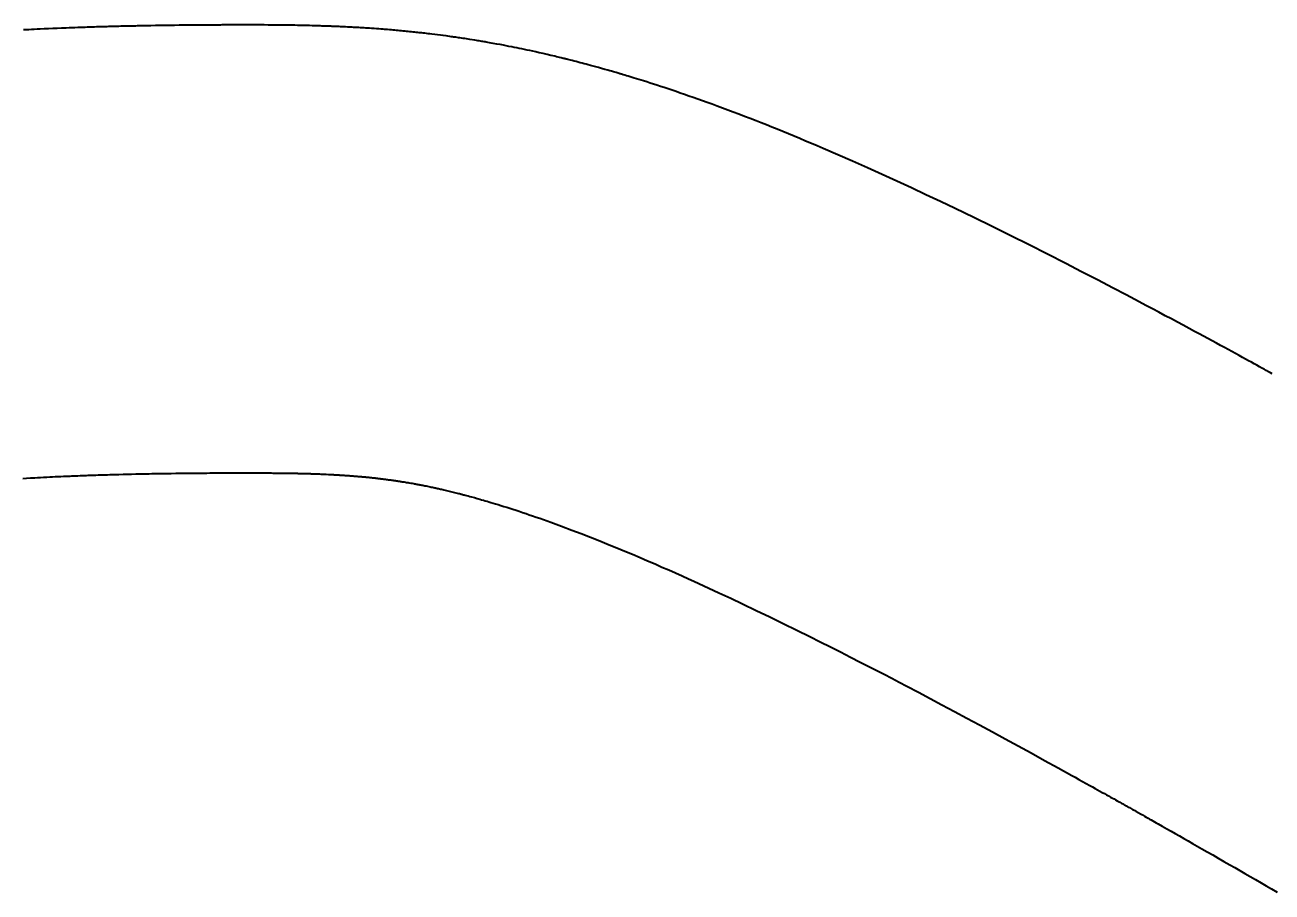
# Model space of a CAD drawing. Header units: millimetres. Extents: x 15 to 415, y 5 to 292.
# Drawn here: x 144.21 to 151.81, y 245.53 to 250.81 of the extents above; entities that cross this region are included whole.
import ezdxf

# ---------------------------------------------------------------- set-up
doc = ezdxf.new("R2010")
doc.units = ezdxf.units.MM
doc.layers.add('Geometries', color=7, linetype='Continuous')

msp = doc.modelspace()

# ---------------------------------------------------------------- linework, layer by layer
at = {"layer": 'Geometries', "linetype": 'Continuous', "lineweight": 40, "flags": 128}
for points in [[(151.8105, 248.6906), (151.7991, 248.6968), (151.7872, 248.7034), (151.7745, 248.7104), (151.7611, 248.7178), (151.7469, 248.7256), (151.7321, 248.7338), (151.7165, 248.7423), (151.7003, 248.7513), (151.6834, 248.7605), (151.6658, 248.7702), (151.6476, 248.7802), (151.6287, 248.7905), (151.6082, 248.8017), (151.587, 248.8133), (151.5651, 248.8253), (151.5425, 248.8376), (151.5192, 248.8503), (151.4952, 248.8634), (151.4705, 248.8768), (151.4452, 248.8906), (151.4191, 248.9047), (151.3925, 248.9191), (151.3652, 248.9338), (151.3372, 248.9489), (151.3035, 248.9671), (151.2688, 248.9857), (151.2334, 249.0048), (151.1971, 249.0242), (151.1592, 249.0444), (151.1206, 249.065), (151.0811, 249.086), (151.0411, 249.1073), (151.0009, 249.1286), (150.9215, 249.1704), (150.8416, 249.2123), (150.7457, 249.2623), (150.6493, 249.3123), (150.5522, 249.3622), (150.4412, 249.4187), (150.3297, 249.4751), (150.2176, 249.5311), (150.1052, 249.5867), (149.9924, 249.6419), (149.8793, 249.6966), (149.7903, 249.7391), (149.7013, 249.7812), (149.6122, 249.8229), (149.5231, 249.8641), (149.4341, 249.9047), (149.3451, 249.9448), (149.2547, 249.9849), (149.1645, 250.0244), (149.0744, 250.0632), (149.039, 250.0783), (149.0037, 250.0932), (148.9684, 250.108), (148.9331, 250.1227), (148.8979, 250.1373), (148.8629, 250.1517), (148.8285, 250.1657), (148.7948, 250.1794), (148.7618, 250.1926), (148.7294, 250.2056), (148.6976, 250.2181), (148.6664, 250.2304), (148.6305, 250.2444), (148.5953, 250.258), (148.561, 250.2711), (148.5274, 250.2839), (148.4941, 250.2964), (148.4615, 250.3085), (148.4298, 250.3202), (148.3988, 250.3316), (148.3685, 250.3425), (148.3396, 250.3529), (148.3113, 250.363), (148.2838, 250.3727), (148.2569, 250.3821), (148.2302, 250.3914), (148.2042, 250.4003), (148.1789, 250.4089), (148.1543, 250.4172), (148.1304, 250.4252), (148.1071, 250.4329), (148.0845, 250.4404), (148.0626, 250.4475), (148.0414, 250.4544), (148.0207, 250.461), (148.0007, 250.4674), (147.9814, 250.4735), (147.9666, 250.4782), (147.9522, 250.4827), (147.9381, 250.487), (147.9245, 250.4912), (147.9113, 250.4953), (147.8989, 250.499), (147.8874, 250.5025), (147.8767, 250.5058), (147.8668, 250.5087), (147.8577, 250.5115), (147.8525, 250.513), (147.8476, 250.5145), (147.8463, 250.5148), (147.8446, 250.5153), (147.8424, 250.516), (147.8397, 250.5168), (147.8364, 250.5178), (147.8325, 250.5189), (147.8272, 250.5205), (147.8211, 250.5223), (147.8142, 250.5243), (147.8066, 250.5265), (147.7981, 250.529), (147.7865, 250.5324), (147.7752, 250.5356), (147.7641, 250.5388), (147.7443, 250.5444), (147.7254, 250.5498), (147.7074, 250.5548), (147.6901, 250.5596), (147.6737, 250.5641), (147.6582, 250.5683), (147.6442, 250.5721), (147.631, 250.5756), (147.6185, 250.5789), (147.6068, 250.582), (147.5957, 250.585), (147.5823, 250.5885), (147.5697, 250.5917), (147.558, 250.5947), (147.547, 250.5975), (147.5368, 250.6001), (147.5274, 250.6025), (147.5188, 250.6047), (147.5144, 250.6058), (147.5101, 250.6068), (147.5062, 250.6078), (147.5022, 250.6088), (147.4975, 250.61), (147.492, 250.6113), (147.4858, 250.6129), (147.4781, 250.6147), (147.4696, 250.6168), (147.4601, 250.6191), (147.45, 250.6216), (147.4398, 250.624), (147.4166, 250.6295), (147.3932, 250.635), (147.3693, 250.6405), (147.3453, 250.6459), (147.3257, 250.6502), (147.307, 250.6544), (147.289, 250.6583), (147.2718, 250.6619), (147.2552, 250.6655), (147.2389, 250.6689), (147.2228, 250.6722), (147.2083, 250.6751), (147.1933, 250.6781), (147.1777, 250.6813), (147.1613, 250.6845), (147.1443, 250.6878), (147.1269, 250.6911), (147.1068, 250.6949), (147.0863, 250.6987), (147.0653, 250.7025), (147.0533, 250.7046), (147.0422, 250.7066), (147.032, 250.7084), (147.0226, 250.71), (147.0157, 250.7112), (147.0094, 250.7123), (147.0027, 250.7134), (146.9956, 250.7146), (146.988, 250.7159), (146.98, 250.7173), (146.9715, 250.7187), (146.9626, 250.7201), (146.9533, 250.7216), (146.9227, 250.7265), (146.8914, 250.7314), (146.8814, 250.7329), (146.8715, 250.7344), (146.862, 250.7358), (146.8532, 250.7371), (146.8449, 250.7383), (146.8371, 250.7394), (146.8299, 250.7404), (146.8233, 250.7414), (146.8169, 250.7423), (146.81, 250.7433), (146.8001, 250.7446), (146.7894, 250.7461), (146.7778, 250.7477), (146.7609, 250.7499), (146.7437, 250.7522), (146.7263, 250.7544), (146.7087, 250.7566), (146.6909, 250.7588), (146.6795, 250.7602), (146.6686, 250.7615), (146.6582, 250.7627), (146.6484, 250.7638), (146.6392, 250.7649), (146.6305, 250.7659), (146.6224, 250.7668), (146.6141, 250.7677), (146.6055, 250.7686), (146.5967, 250.7696), (146.5872, 250.7706), (146.5771, 250.7716), (146.567, 250.7727), (146.5566, 250.7738), (146.5465, 250.7748), (146.537, 250.7757), (146.528, 250.7766), (146.5171, 250.7776), (146.5068, 250.7786), (146.4967, 250.7796), (146.4867, 250.7805), (146.4768, 250.7814), (146.4669, 250.7823), (146.4563, 250.7832), (146.4452, 250.7841), (146.4335, 250.7851), (146.4216, 250.7861), (146.4105, 250.787), (146.4024, 250.7876), (146.3948, 250.7882), (146.3877, 250.7888), (146.3808, 250.7893), (146.3677, 250.7903), (146.3539, 250.7913), (146.3392, 250.7923), (146.3236, 250.7934), (146.3118, 250.7942), (146.3003, 250.795), (146.2891, 250.7957), (146.2785, 250.7964), (146.2682, 250.797), (146.2575, 250.7976), (146.2463, 250.7983), (146.2382, 250.7988), (146.2299, 250.7992), (146.2216, 250.7997), (146.2138, 250.8001), (146.2066, 250.8005), (146.1999, 250.8009), (146.1938, 250.8012), (146.1882, 250.8015), (146.1772, 250.802), (146.1657, 250.8026), (146.1537, 250.8032), (146.1411, 250.8038), (146.1341, 250.8041), (146.1266, 250.8044), (146.1184, 250.8048), (146.1096, 250.8051), (146.1, 250.8055), (146.0899, 250.806), (146.083, 250.8062), (146.0758, 250.8065), (146.0683, 250.8068), (146.0606, 250.8071), (146.0532, 250.8073), (146.0464, 250.8076), (146.0405, 250.8078), (146.0351, 250.808), (146.0301, 250.8082), (146.0256, 250.8083), (146.0215, 250.8084), (146.0137, 250.8087), (146.0055, 250.8089), (145.9969, 250.8092), (145.9878, 250.8095), (145.9783, 250.8098), (145.962, 250.8102), (145.9465, 250.8106), (145.932, 250.811), (145.9178, 250.8113), (145.9034, 250.8116), (145.8886, 250.8119), (145.8734, 250.8122), (145.8576, 250.8125), (145.8412, 250.8128), (145.8241, 250.8131), (145.8103, 250.8133), (145.7967, 250.8135), (145.7838, 250.8136), (145.7715, 250.8138), (145.7597, 250.8139), (145.7457, 250.814), (145.7322, 250.8141), (145.7192, 250.8142), (145.7068, 250.8143), (145.6946, 250.8144), (145.6704, 250.8146), (145.6459, 250.8147), (145.6359, 250.8147), (145.6252, 250.8147), (145.6138, 250.8148), (145.6017, 250.8148), (145.5889, 250.8148), (145.5756, 250.8148), (145.5616, 250.8148), (145.547, 250.8148), (145.5316, 250.8148), (145.5201, 250.8148), (145.5084, 250.8147), (145.4971, 250.8147), (145.4863, 250.8147), (145.476, 250.8147), (145.463, 250.8146), (145.4509, 250.8146), (145.4395, 250.8146), (145.43, 250.8145), (145.4211, 250.8145), (145.4128, 250.8145), (145.4048, 250.8144), (145.3964, 250.8144), (145.3878, 250.8144), (145.3756, 250.8143), (145.3629, 250.8142), (145.3495, 250.8142), (145.3355, 250.8141), (145.3212, 250.814), (145.3071, 250.8139), (145.2934, 250.8138), (145.28, 250.8137), (145.2626, 250.8136), (145.2457, 250.8135), (145.229, 250.8133), (145.2123, 250.8132), (145.1954, 250.813), (145.1785, 250.8129), (145.1516, 250.8126), (145.1241, 250.8122), (145.0959, 250.8119), (145.0673, 250.8115), (145.0381, 250.8111), (145.0085, 250.8106), (144.9786, 250.8101), (144.9484, 250.8096), (144.9351, 250.8093), (144.9217, 250.8091), (144.9089, 250.8088), (144.8968, 250.8086), (144.8855, 250.8083), (144.8772, 250.8082), (144.8693, 250.808), (144.8619, 250.8078), (144.8549, 250.8077), (144.8483, 250.8076), (144.8393, 250.8074), (144.8297, 250.8071), (144.8193, 250.8069), (144.8083, 250.8066), (144.7967, 250.8064), (144.7845, 250.8061), (144.772, 250.8058), (144.7592, 250.8054), (144.7463, 250.8051), (144.7346, 250.8048), (144.7227, 250.8045), (144.7107, 250.8041), (144.6985, 250.8038), (144.6861, 250.8034), (144.6736, 250.8031), (144.6612, 250.8027), (144.6494, 250.8024), (144.6367, 250.802), (144.6246, 250.8016), (144.6133, 250.8013), (144.6027, 250.8009), (144.5928, 250.8006), (144.5797, 250.8002), (144.5659, 250.7997), (144.5513, 250.7992), (144.5347, 250.7986), (144.5176, 250.798), (144.5, 250.7974), (144.482, 250.7967), (144.4634, 250.796), (144.4357, 250.7949), (144.4087, 250.7938), (144.3824, 250.7927), (144.3563, 250.7916), (144.3304, 250.7905), (144.3045, 250.7893), (144.2864, 250.7885), (144.2689, 250.7876), (144.252, 250.7868), (144.2358, 250.786), (144.2202, 250.7853), (144.2047, 250.7845)], [(144.1991, 248.0539), (144.2229, 248.0553), (144.2473, 248.0566), (144.2722, 248.058), (144.2899, 248.0589), (144.3078, 248.0598), (144.3263, 248.0608), (144.3454, 248.0617), (144.3651, 248.0627), (144.381, 248.0634), (144.3973, 248.0642), (144.414, 248.0649), (144.431, 248.0657), (144.4484, 248.0664), (144.4622, 248.067), (144.4752, 248.0676), (144.4875, 248.0681), (144.499, 248.0686), (144.5098, 248.069), (144.5199, 248.0694), (144.535, 248.07), (144.5494, 248.0705), (144.563, 248.071), (144.5712, 248.0713), (144.5797, 248.0716), (144.5887, 248.072), (144.5982, 248.0723), (144.6081, 248.0727), (144.6185, 248.073), (144.6313, 248.0735), (144.6448, 248.0739), (144.6588, 248.0744), (144.6736, 248.0748), (144.6872, 248.0753), (144.7014, 248.0757), (144.716, 248.0761), (144.7303, 248.0766), (144.7444, 248.077), (144.7581, 248.0773), (144.7714, 248.0777), (144.7844, 248.078), (144.8106, 248.0787), (144.8365, 248.0794), (144.8621, 248.08), (144.8881, 248.0806), (144.9149, 248.0811), (144.9328, 248.0815), (144.9509, 248.0819), (144.9685, 248.0822), (144.9855, 248.0825), (145.0018, 248.0828), (145.0175, 248.0831), (145.0449, 248.0835), (145.0734, 248.0839), (145.1031, 248.0843), (145.1328, 248.0847), (145.1622, 248.0851), (145.1915, 248.0854), (145.2232, 248.0857), (145.2555, 248.086), (145.2882, 248.0862), (145.3209, 248.0864), (145.338, 248.0865), (145.3549, 248.0866), (145.3719, 248.0867), (145.3887, 248.0868), (145.4058, 248.0868), (145.4233, 248.0869), (145.4435, 248.0869), (145.4643, 248.0869), (145.4857, 248.087), (145.496, 248.087), (145.5064, 248.087), (145.517, 248.087), (145.5276, 248.087), (145.5379, 248.087), (145.55, 248.087), (145.5612, 248.087), (145.5715, 248.087), (145.581, 248.0869), (145.5879, 248.0869), (145.5943, 248.0869), (145.6001, 248.0869), (145.6055, 248.0869), (145.6121, 248.0869), (145.6195, 248.0869), (145.6278, 248.0868), (145.637, 248.0868), (145.647, 248.0868), (145.6579, 248.0867), (145.6671, 248.0867), (145.6767, 248.0867), (145.6861, 248.0866), (145.6951, 248.0866), (145.7039, 248.0865), (145.7123, 248.0865), (145.7219, 248.0864), (145.7311, 248.0864), (145.7397, 248.0863), (145.7479, 248.0862), (145.756, 248.0862), (145.7643, 248.0861), (145.7729, 248.086), (145.782, 248.0859), (145.7913, 248.0858), (145.8002, 248.0857), (145.8085, 248.0856), (145.8162, 248.0854), (145.8234, 248.0853), (145.8311, 248.0852), (145.8391, 248.0851), (145.8476, 248.0849), (145.8567, 248.0847), (145.8661, 248.0846), (145.8721, 248.0844), (145.8779, 248.0843), (145.8835, 248.0842), (145.8888, 248.0841), (145.8939, 248.0839), (145.8991, 248.0838), (145.9046, 248.0837), (145.9107, 248.0835), (145.9175, 248.0834), (145.9249, 248.0832), (145.9322, 248.0829), (145.9393, 248.0827), (145.9457, 248.0825), (145.9515, 248.0824), (145.9567, 248.0822), (145.9613, 248.0821), (145.9674, 248.0819), (145.9741, 248.0816), (145.9813, 248.0814), (145.9896, 248.0811), (145.9981, 248.0808), (146.0063, 248.0804), (146.0143, 248.0801), (146.0219, 248.0798), (146.0353, 248.0792), (146.0483, 248.0787), (146.061, 248.0781), (146.0731, 248.0775), (146.0854, 248.0768), (146.0913, 248.0765), (146.0973, 248.0762), (146.1036, 248.0759), (146.1107, 248.0755), (146.1183, 248.075), (146.1266, 248.0745), (146.1313, 248.0742), (146.1359, 248.074), (146.1402, 248.0737), (146.1439, 248.0735), (146.1472, 248.0732), (146.15, 248.0731), (146.1524, 248.0729), (146.1551, 248.0727), (146.158, 248.0725), (146.163, 248.0722), (146.1688, 248.0718), (146.1752, 248.0714), (146.1821, 248.0709), (146.1886, 248.0704), (146.1947, 248.07), (146.2013, 248.0695), (146.2072, 248.069), (146.2126, 248.0686), (146.2185, 248.0681), (146.2244, 248.0677), (146.2308, 248.0671), (146.2373, 248.0666), (146.243, 248.0661), (146.2482, 248.0657), (146.2526, 248.0653), (146.2568, 248.0649), (146.2602, 248.0646), (146.2635, 248.0643), (146.2669, 248.064), (146.2704, 248.0637), (146.2738, 248.0634), (146.2777, 248.063), (146.2821, 248.0626), (146.2863, 248.0622), (146.2911, 248.0617), (146.2962, 248.0612), (146.3018, 248.0607), (146.3077, 248.0601), (146.3132, 248.0595), (146.318, 248.059), (146.3222, 248.0586), (146.3254, 248.0582), (146.3284, 248.0579), (146.3319, 248.0575), (146.3358, 248.0571), (146.3402, 248.0566), (146.3451, 248.0561), (146.35, 248.0555), (146.3554, 248.0549), (146.36, 248.0544), (146.3638, 248.0539), (146.3668, 248.0536), (146.3696, 248.0533), (146.3727, 248.0529), (146.3759, 248.0525), (146.3808, 248.0519), (146.386, 248.0513), (146.3918, 248.0505), (146.3982, 248.0497), (146.4037, 248.049), (146.4097, 248.0483), (146.416, 248.0474), (146.4222, 248.0466), (146.4279, 248.0458), (146.4329, 248.0452), (146.4374, 248.0445), (146.4419, 248.0439), (146.4467, 248.0432), (146.4508, 248.0427), (146.4551, 248.0421), (146.4597, 248.0414), (146.4645, 248.0407), (146.4695, 248.04), (146.4741, 248.0393), (146.479, 248.0386), (146.4831, 248.038), (146.4867, 248.0374), (146.4896, 248.037), (146.4925, 248.0365), (146.4961, 248.036), (146.5005, 248.0353), (146.5055, 248.0345), (146.5111, 248.0336), (146.5171, 248.0327), (146.5227, 248.0318), (146.5299, 248.0306), (146.5364, 248.0295), (146.5422, 248.0286), (146.548, 248.0276), (146.5542, 248.0265), (146.5629, 248.025), (146.5719, 248.0235), (146.581, 248.0218), (146.586, 248.0209), (146.5909, 248.02), (146.5953, 248.0192), (146.5993, 248.0185), (146.6027, 248.0179), (146.6056, 248.0173), (146.6081, 248.0169), (146.6132, 248.0159), (146.6189, 248.0148), (146.6251, 248.0136), (146.6303, 248.0126), (146.6359, 248.0115), (146.6421, 248.0103), (146.649, 248.009), (146.6566, 248.0074), (146.6648, 248.0058), (146.6738, 248.0039), (146.6805, 248.0025), (146.6875, 248.0011), (146.6945, 247.9996), (146.7006, 247.9983), (146.7047, 247.9974), (146.7083, 247.9966), (146.7113, 247.996), (146.7138, 247.9954), (146.7174, 247.9946), (146.7216, 247.9937), (146.7262, 247.9927), (146.7315, 247.9915), (146.7374, 247.9902), (146.7438, 247.9887), (146.7508, 247.9871), (146.758, 247.9855), (146.7653, 247.9838), (146.7728, 247.9821), (146.7805, 247.9802), (146.7883, 247.9784), (146.7963, 247.9764), (146.8045, 247.9745), (146.8129, 247.9724), (146.8215, 247.9703), (146.8301, 247.9682), (146.8382, 247.9661), (146.8463, 247.9641), (146.8534, 247.9623), (146.8597, 247.9607), (146.865, 247.9593), (146.8695, 247.9581), (146.8738, 247.957), (146.8785, 247.9558), (146.8836, 247.9544), (146.8891, 247.953), (146.8951, 247.9514), (146.9015, 247.9497), (146.9121, 247.9468), (146.9226, 247.944), (146.9329, 247.9412), (146.9504, 247.9363), (146.9671, 247.9317), (146.9828, 247.9272), (146.9942, 247.924), (147.005, 247.9208), (147.016, 247.9177), (147.0274, 247.9143), (147.0393, 247.9108), (147.0516, 247.9072), (147.0643, 247.9034), (147.0797, 247.8987), (147.0958, 247.8938), (147.1125, 247.8887), (147.1299, 247.8833), (147.1479, 247.8776), (147.1667, 247.8716), (147.185, 247.8657), (147.204, 247.8595), (147.2237, 247.8531), (147.2441, 247.8463), (147.2652, 247.8393), (147.285, 247.8325), (147.3054, 247.8256), (147.3265, 247.8183), (147.3482, 247.8107), (147.3706, 247.8028), (147.3936, 247.7946), (147.4168, 247.7863), (147.4806, 247.763), (147.5445, 247.739), (147.6015, 247.7172), (147.6584, 247.695), (147.7151, 247.6725), (147.7716, 247.6498), (147.8192, 247.6303), (147.8665, 247.6108), (147.9134, 247.5912), (147.9599, 247.5715), (148.0058, 247.5519), (148.051, 247.5324), (148.0931, 247.514), (148.1345, 247.4959), (148.1752, 247.4778), (148.2152, 247.46), (148.2543, 247.4425), (148.2863, 247.428), (148.3176, 247.4138), (148.3483, 247.3998), (148.3789, 247.3857), (148.4095, 247.3716), (148.4401, 247.3574), (148.5122, 247.3237), (148.5843, 247.2897), (148.6674, 247.2501), (148.7501, 247.2103), (148.8323, 247.1703), (148.9138, 247.1302), (148.9945, 247.0902), (149.0572, 247.0589), (149.1193, 247.0277), (149.1806, 246.9967), (149.2412, 246.9659), (149.3009, 246.9354), (149.35, 246.9102), (149.3983, 246.8853), (149.446, 246.8606), (149.4929, 246.8362), (149.539, 246.8122), (149.5844, 246.7885), (149.6551, 246.7513), (149.7264, 246.7136), (149.7982, 246.6755), (149.8743, 246.6349), (149.951, 246.5939), (150.0281, 246.5523), (150.1059, 246.5103), (150.1841, 246.4678), (150.2628, 246.4249), (150.342, 246.3815), (150.4238, 246.3366), (150.506, 246.2912), (150.5888, 246.2453), (150.6107, 246.2332), (150.6326, 246.221), (150.6546, 246.2088), (150.6766, 246.1965), (150.6984, 246.1843), (150.715, 246.1751), (150.731, 246.1662), (150.7463, 246.1576), (150.761, 246.1494), (150.7751, 246.1415), (150.7887, 246.1339), (150.8017, 246.1267), (150.814, 246.1198), (150.8256, 246.1133), (150.8365, 246.1071), (150.8468, 246.1014), (150.8564, 246.096), (150.8654, 246.091), (150.874, 246.0861), (150.8819, 246.0817), (150.889, 246.0777), (150.8953, 246.0741), (150.901, 246.071), (150.9058, 246.0682), (150.9076, 246.0672), (150.9093, 246.0663), (150.9108, 246.0654), (150.9122, 246.0646), (150.9135, 246.0639), (150.9147, 246.0633), (150.9158, 246.0626), (150.9174, 246.0617), (150.9196, 246.0605), (150.9225, 246.0588), (150.926, 246.0569), (150.9302, 246.0545), (150.9349, 246.0519), (150.9403, 246.0488), (150.9463, 246.0455), (150.9529, 246.0418), (150.9596, 246.038), (150.9661, 246.0343), (150.9726, 246.0306), (150.9789, 246.0271), (150.9934, 246.0189), (151.0072, 246.0111), (151.0198, 246.004), (151.0318, 245.9973), (151.0431, 245.9908), (151.0538, 245.9848), (151.0638, 245.9791), (151.0732, 245.9738), (151.0835, 245.968), (151.0939, 245.9621), (151.1044, 245.9562), (151.115, 245.9501), (151.1409, 245.9355), (151.1676, 245.9204), (151.195, 245.9048), (151.2199, 245.8907), (151.2453, 245.8762), (151.2715, 245.8613), (151.2982, 245.846), (151.3256, 245.8304), (151.3536, 245.8144), (151.3823, 245.798), (151.4146, 245.7796), (151.4477, 245.7606), (151.4816, 245.7412), (151.5163, 245.7213), (151.5519, 245.7009), (151.5822, 245.6835), (151.613, 245.6657), (151.6445, 245.6476), (151.6765, 245.6291), (151.7092, 245.6103), (151.7425, 245.591), (151.7744, 245.5726), (151.8069, 245.5538), (151.84, 245.5346)]]:
    msp.add_lwpolyline(points, dxfattribs=at)

doc.saveas('drawing.dxf')
